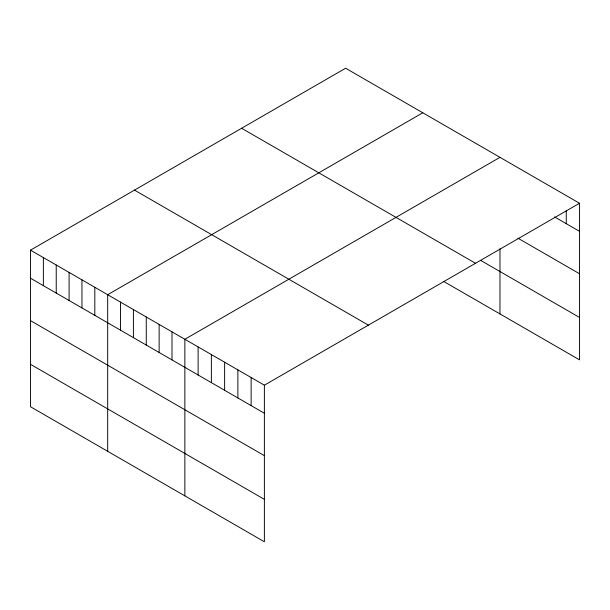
<?xml version="1.0" encoding="UTF-8"?>
<svg xmlns="http://www.w3.org/2000/svg" width="610" height="610" viewBox="0 0 610 610"><rect width="100%" height="100%" fill="white"/><g stroke="black" fill="none" stroke-linecap="round" stroke-linejoin="round"><path stroke-width="0.91" d="M579.5 203.252L264.382 385.185L264.382 541.779L30.5 406.748L30.5 250.153L345.618 68.221L579.5 203.252L579.5 359.847L443.699 281.446M422.799 112.781L107.68 294.714L107.68 451.308M499.979 157.342L184.86 339.274L184.86 495.869M554.551 216.916L579.5 231.32M517.913 238.174L579.5 273.738M480.68 260.386L579.5 317.436M241.629 128.26L475.51 263.291M134.49 190.114L368.371 325.145M30.5 250.153L264.382 385.185M30.5 278.221L264.382 413.252M30.5 320.631L264.382 455.662M30.5 364.33L264.382 499.361M566.248 210.572L566.248 223.672M499.979 248.766L499.979 313.937M251.129 377.537L251.129 405.597M237.877 369.881L237.877 397.949M224.625 362.233L224.625 390.293M211.373 354.578L211.373 382.645M198.12 346.922L198.12 374.99M171.997 331.848L171.997 359.915M159.134 324.421L159.134 352.488M146.27 316.994L146.27 345.062M133.407 309.567L133.407 337.635M120.544 302.141L120.544 330.208M94.817 287.287L94.817 315.355M81.954 279.86L81.954 307.928M69.09 272.434L69.09 300.501M56.227 265.007L56.227 293.075M43.363 257.58L43.363 285.648"/></g></svg>
